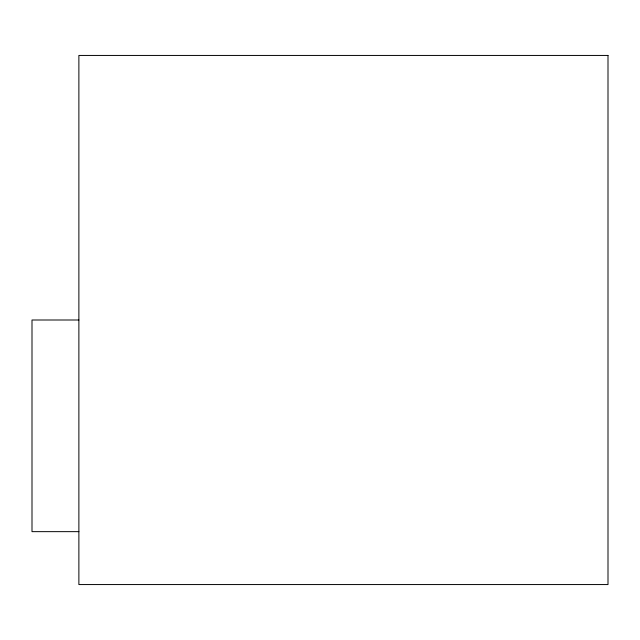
<?xml version="1.0" encoding="UTF-8"?>
<svg xmlns="http://www.w3.org/2000/svg" width="640" height="640" viewBox="0 0 640 640"><rect width="100%" height="100%" fill="white"/><g stroke="black" fill="none" stroke-linecap="round" stroke-linejoin="round"><path stroke-width="0.96" d="M78.88 320L32 320L32 531.648L78.88 531.648M608 55.44L78.88 55.44L78.88 584.56L608 584.56L608 55.44"/></g></svg>
